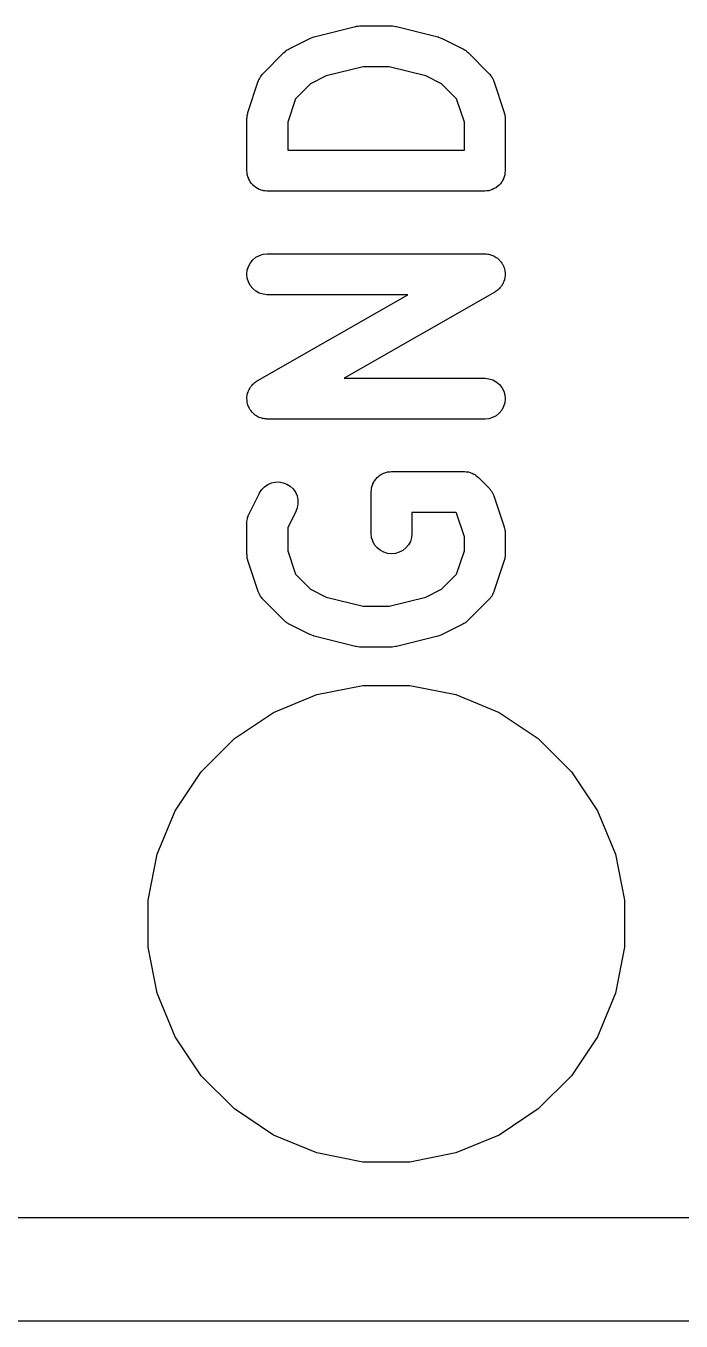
# Model space of a CAD drawing. Extents: x 1.13 to 10.32, y -5.51 to -3.28.
# Drawn here: x 1.4651 to 1.56, y -4.6937 to -4.5063 of the extents above; entities that cross this region are included whole.
import ezdxf

# ---------------------------------------------------------------- set-up
doc = ezdxf.new("R2010")
doc.units = 0
doc.header["$MEASUREMENT"] = 0
doc.layers.add('BLACK', color=7, linetype='CONTINUOUS')

msp = doc.modelspace()

# ---------------------------------------------------------------- linework, layer by layer
at = {"layer": 'BLACK', "linetype": 'CONTINUOUS'}
for p, q in [((1.51323, -4.50631), (1.51347, -4.50627)), ((1.51347, -4.50627), (1.51352, -4.50628)), ((1.51352, -4.50628), (1.51357, -4.50627)), ((1.51357, -4.50627), (1.51807, -4.50627)), ((1.51807, -4.50627), (1.51811, -4.50627)), ((1.51811, -4.50627), (1.51817, -4.50628)), ((1.51817, -4.50628), (1.51822, -4.50628)), ((1.51822, -4.50628), (1.51845, -4.50631)), ((1.50325, -4.50958), (1.50625, -4.50808)), ((1.50625, -4.50808), (1.50629, -4.50807)), ((1.50629, -4.50807), (1.5063, -4.50806)), ((1.5063, -4.50806), (1.50632, -4.50805)), ((1.50632, -4.50805), (1.50658, -4.50796)), ((1.50658, -4.50796), (1.50683, -4.50787)), ((1.50683, -4.50787), (1.50684, -4.50787)), ((1.50684, -4.50787), (1.50686, -4.50786)), ((1.50686, -4.50786), (1.51286, -4.50636)), ((1.51286, -4.50636), (1.5129, -4.50635)), ((1.5129, -4.50635), (1.51295, -4.50634)), ((1.51295, -4.50634), (1.513, -4.50633)), ((1.513, -4.50633), (1.51323, -4.50631)), ((1.51845, -4.50631), (1.51869, -4.50634)), ((1.51869, -4.50634), (1.51874, -4.50635)), ((1.51874, -4.50635), (1.51879, -4.50636)), ((1.51879, -4.50636), (1.52479, -4.50786)), ((1.52479, -4.50786), (1.52483, -4.50787)), ((1.52483, -4.50787), (1.52484, -4.50788)), ((1.52484, -4.50788), (1.52485, -4.50788)), ((1.52485, -4.50788), (1.52511, -4.50798)), ((1.52511, -4.50798), (1.52537, -4.50807)), ((1.52537, -4.50807), (1.52538, -4.50808)), ((1.52538, -4.50808), (1.52539, -4.50808)), ((1.52539, -4.50808), (1.52839, -4.50958)), ((1.50252, -4.51011), (1.50265, -4.51)), ((1.50265, -4.51), (1.50277, -4.50989)), ((1.50277, -4.50989), (1.50287, -4.50983)), ((1.50287, -4.50983), (1.50297, -4.50975)), ((1.50297, -4.50975), (1.50311, -4.50967)), ((1.50311, -4.50967), (1.50325, -4.50958)), ((1.52839, -4.50958), (1.52843, -4.5096)), ((1.52843, -4.5096), (1.52857, -4.50969)), ((1.52857, -4.50969), (1.52871, -4.50977)), ((1.52871, -4.50977), (1.52881, -4.50985)), ((1.52881, -4.50985), (1.52891, -4.50992)), ((1.52891, -4.50992), (1.52903, -4.51003)), ((1.52903, -4.51003), (1.52916, -4.51014)), ((1.49949, -4.51314), (1.50249, -4.51014)), ((1.50249, -4.51014), (1.50252, -4.51011)), ((1.52916, -4.51014), (1.53216, -4.51314)), ((1.49894, -4.51391), (1.49903, -4.51373)), ((1.49903, -4.51373), (1.49908, -4.51366)), ((1.49908, -4.51366), (1.49912, -4.51358)), ((1.49912, -4.51358), (1.49925, -4.51343)), ((1.49925, -4.51343), (1.49937, -4.51326)), ((1.49937, -4.51326), (1.49943, -4.5132)), ((1.49943, -4.5132), (1.49949, -4.51314)), ((1.5086, -4.51351), (1.50632, -4.51465)), ((1.51394, -4.51218), (1.5086, -4.51351)), ((1.51771, -4.51218), (1.51394, -4.51218)), ((1.52304, -4.51351), (1.51771, -4.51218)), ((1.52532, -4.51465), (1.52304, -4.51351)), ((1.53216, -4.51314), (1.53219, -4.51317)), ((1.53219, -4.51317), (1.53224, -4.51323)), ((1.53224, -4.51323), (1.53231, -4.51329)), ((1.53231, -4.51329), (1.53242, -4.51346)), ((1.53242, -4.51346), (1.53255, -4.51362)), ((1.53255, -4.51362), (1.53259, -4.51369)), ((1.53259, -4.51369), (1.53264, -4.51376)), ((1.53264, -4.51376), (1.53272, -4.51395)), ((1.49727, -4.51879), (1.49877, -4.51429)), ((1.49877, -4.51429), (1.49879, -4.51425)), ((1.49879, -4.51425), (1.49882, -4.51417)), ((1.49882, -4.51417), (1.49885, -4.51409)), ((1.49885, -4.51409), (1.49894, -4.51391)), ((1.50632, -4.51465), (1.50416, -4.51682)), ((1.52749, -4.51682), (1.52532, -4.51465)), ((1.53272, -4.51395), (1.53281, -4.51413)), ((1.53281, -4.51413), (1.53284, -4.51421)), ((1.53284, -4.51421), (1.53287, -4.51429)), ((1.53287, -4.51429), (1.53437, -4.51879)), ((1.50416, -4.51682), (1.50303, -4.5202)), ((1.52862, -4.5202), (1.52749, -4.51682)), ((1.49714, -4.51952), (1.49715, -4.51935)), ((1.49715, -4.51935), (1.49717, -4.51923)), ((1.49717, -4.51923), (1.49719, -4.51911)), ((1.49719, -4.51911), (1.49724, -4.51895)), ((1.49724, -4.51895), (1.49727, -4.51879)), ((1.53437, -4.51879), (1.53439, -4.51883)), ((1.53439, -4.51883), (1.53442, -4.51899)), ((1.53442, -4.51899), (1.53447, -4.51915)), ((1.53447, -4.51915), (1.53448, -4.51927)), ((1.53448, -4.51927), (1.53451, -4.51939)), ((1.53451, -4.51939), (1.53451, -4.51956)), ((1.49712, -4.51968), (1.49714, -4.51952)), ((1.49712, -4.51972), (1.49712, -4.51968)), ((1.49712, -4.52722), (1.49712, -4.51972)), ((1.50303, -4.5202), (1.50303, -4.52427)), ((1.52862, -4.52427), (1.52862, -4.5202)), ((1.53451, -4.51956), (1.53452, -4.51972)), ((1.53452, -4.51972), (1.53452, -4.52722)), ((1.50303, -4.52427), (1.52862, -4.52427)), ((1.49715, -4.5275), (1.49712, -4.52722)), ((1.49717, -4.52778), (1.49715, -4.5275)), ((1.49718, -4.52779), (1.49717, -4.52778)), ((1.49718, -4.5278), (1.49718, -4.52779)), ((1.49726, -4.52806), (1.49718, -4.5278)), ((1.49734, -4.52833), (1.49726, -4.52806)), ((1.49734, -4.52834), (1.49734, -4.52833)), ((1.49734, -4.52835), (1.49734, -4.52834)), ((1.49748, -4.52859), (1.49734, -4.52835)), ((1.4976, -4.52884), (1.49748, -4.52859)), ((1.53415, -4.52863), (1.53402, -4.52887)), ((1.53428, -4.52839), (1.53415, -4.52863)), ((1.53429, -4.52838), (1.53428, -4.52839)), ((1.53438, -4.5281), (1.53429, -4.52837)), ((1.53429, -4.52837), (1.53429, -4.52838)), ((1.53446, -4.52784), (1.53438, -4.5281)), ((1.53449, -4.52754), (1.53446, -4.52782)), ((1.53446, -4.52782), (1.53446, -4.52783)), ((1.53446, -4.52783), (1.53446, -4.52784)), ((1.53452, -4.52726), (1.53449, -4.52754)), ((1.53452, -4.52722), (1.53452, -4.52724)), ((1.53452, -4.52724), (1.53452, -4.52724)), ((1.53452, -4.52724), (1.53452, -4.52724)), ((1.53452, -4.52724), (1.53452, -4.52726)), ((1.49761, -4.52885), (1.4976, -4.52884)), ((1.49762, -4.52886), (1.49761, -4.52885)), ((1.49779, -4.52907), (1.49762, -4.52886)), ((1.49797, -4.52929), (1.49779, -4.52907)), ((1.49797, -4.5293), (1.49797, -4.52929)), ((1.49798, -4.5293), (1.49797, -4.5293)), ((1.49819, -4.52948), (1.49798, -4.5293)), ((1.49841, -4.52966), (1.49819, -4.52948)), ((1.49842, -4.52966), (1.49841, -4.52966)), ((1.49842, -4.52967), (1.49842, -4.52966)), ((1.49867, -4.5298), (1.49842, -4.52967)), ((1.49891, -4.52994), (1.49867, -4.5298)), ((1.49892, -4.52994), (1.49891, -4.52994)), ((1.49893, -4.52995), (1.49892, -4.52994)), ((1.4992, -4.53003), (1.49893, -4.52995)), ((1.49946, -4.53011), (1.4992, -4.53003)), ((1.49947, -4.53011), (1.49946, -4.53011)), ((1.49948, -4.53012), (1.49947, -4.53011)), ((1.49976, -4.53014), (1.49948, -4.53012)), ((1.50003, -4.53018), (1.49976, -4.53014)), ((1.50005, -4.53018), (1.50003, -4.53018)), ((1.50007, -4.53018), (1.50005, -4.53018)), ((1.50005, -4.53018), (1.50005, -4.53018)), ((1.50005, -4.53018), (1.50005, -4.53018)), ((1.53157, -4.53018), (1.50007, -4.53018)), ((1.53185, -4.53015), (1.53157, -4.53018)), ((1.53212, -4.53012), (1.53185, -4.53015)), ((1.53213, -4.53012), (1.53212, -4.53012)), ((1.53214, -4.53012), (1.53213, -4.53012)), ((1.53241, -4.53004), (1.53214, -4.53012)), ((1.53268, -4.52996), (1.53241, -4.53004)), ((1.53269, -4.52996), (1.53268, -4.52996)), ((1.5327, -4.52995), (1.53269, -4.52996)), ((1.53294, -4.52982), (1.5327, -4.52995)), ((1.53319, -4.52969), (1.53294, -4.52982)), ((1.5332, -4.52969), (1.53319, -4.52969)), ((1.53321, -4.52968), (1.5332, -4.52969)), ((1.53342, -4.52951), (1.53321, -4.52968)), ((1.53364, -4.52933), (1.53342, -4.52951)), ((1.53365, -4.52932), (1.53364, -4.52933)), ((1.53364, -4.52933), (1.53364, -4.52933)), ((1.53383, -4.52911), (1.53365, -4.52932)), ((1.53401, -4.52889), (1.53383, -4.52911)), ((1.53402, -4.52887), (1.53401, -4.52888)), ((1.53401, -4.52888), (1.53401, -4.52889)), ((1.49799, -4.54013), (1.49844, -4.53976)), ((1.49844, -4.53976), (1.49895, -4.53949)), ((1.49895, -4.53949), (1.4995, -4.53933)), ((1.4995, -4.53933), (1.50007, -4.53927)), ((1.50007, -4.53927), (1.53157, -4.53927)), ((1.53157, -4.53927), (1.53161, -4.53927)), ((1.53161, -4.53927), (1.53171, -4.53928)), ((1.53171, -4.53928), (1.53181, -4.53928)), ((1.53181, -4.53928), (1.532, -4.53931)), ((1.532, -4.53931), (1.53218, -4.53933)), ((1.53218, -4.53933), (1.53228, -4.53936)), ((1.53228, -4.53936), (1.53238, -4.53938)), ((1.53238, -4.53938), (1.53255, -4.53945)), ((1.53255, -4.53945), (1.53273, -4.53951)), ((1.53273, -4.53951), (1.53282, -4.53956)), ((1.53282, -4.53956), (1.53291, -4.53959)), ((1.53291, -4.53959), (1.53307, -4.53969)), ((1.53307, -4.53969), (1.53324, -4.53979)), ((1.53324, -4.53979), (1.53332, -4.53985)), ((1.53332, -4.53985), (1.5334, -4.5399)), ((1.5334, -4.5399), (1.53354, -4.54003)), ((1.53354, -4.54003), (1.53368, -4.54016)), ((1.49712, -4.5422), (1.49718, -4.54163)), ((1.49718, -4.54163), (1.49735, -4.54108)), ((1.49735, -4.54108), (1.49763, -4.54057)), ((1.49763, -4.54057), (1.49799, -4.54013)), ((1.53368, -4.54016), (1.53374, -4.54023)), ((1.53374, -4.54023), (1.53381, -4.5403)), ((1.53381, -4.5403), (1.53392, -4.54046)), ((1.53392, -4.54046), (1.53404, -4.5406)), ((1.53404, -4.5406), (1.53409, -4.54069)), ((1.53409, -4.54069), (1.53414, -4.54077)), ((1.53414, -4.54077), (1.53422, -4.54095)), ((1.53422, -4.54095), (1.53431, -4.54112)), ((1.53431, -4.54112), (1.53434, -4.54121)), ((1.53434, -4.54121), (1.53438, -4.5413)), ((1.53438, -4.5413), (1.53442, -4.54149)), ((1.53442, -4.54149), (1.53447, -4.54167)), ((1.53447, -4.54167), (1.53448, -4.54177)), ((1.53448, -4.54177), (1.5345, -4.54186)), ((1.5345, -4.54186), (1.53451, -4.54205)), ((1.49717, -4.54277), (1.49712, -4.5422)), ((1.49734, -4.54333), (1.49717, -4.54277)), ((1.4976, -4.54384), (1.49734, -4.54333)), ((1.53411, -4.54371), (1.53402, -4.54387)), ((1.53421, -4.54355), (1.53411, -4.54371)), ((1.53425, -4.54345), (1.53421, -4.54355)), ((1.53429, -4.54337), (1.53425, -4.54345)), ((1.53435, -4.54318), (1.53429, -4.54337)), ((1.53442, -4.54301), (1.53435, -4.54318)), ((1.53443, -4.54291), (1.53442, -4.54301)), ((1.53446, -4.54282), (1.53443, -4.54291)), ((1.53448, -4.54263), (1.53446, -4.54282)), ((1.53452, -4.54244), (1.53448, -4.54263)), ((1.53451, -4.54205), (1.53452, -4.54224)), ((1.53452, -4.54224), (1.53451, -4.54234)), ((1.53451, -4.54234), (1.53452, -4.54244)), ((1.49797, -4.54429), (1.4976, -4.54384)), ((1.49841, -4.54466), (1.49797, -4.54429)), ((1.49891, -4.54494), (1.49841, -4.54466)), ((1.49861, -4.55766), (1.52045, -4.54517)), ((1.49946, -4.54511), (1.49891, -4.54494)), ((1.50003, -4.54517), (1.49946, -4.54511)), ((1.50007, -4.54517), (1.50003, -4.54517)), ((1.52045, -4.54517), (1.50007, -4.54517)), ((1.53304, -4.54479), (1.51119, -4.55727)), ((1.53312, -4.54473), (1.53304, -4.54479)), ((1.53321, -4.54468), (1.53312, -4.54473)), ((1.53335, -4.54456), (1.53321, -4.54468)), ((1.53351, -4.54445), (1.53335, -4.54456)), ((1.53357, -4.54438), (1.53351, -4.54445)), ((1.53365, -4.54432), (1.53357, -4.54438)), ((1.53377, -4.54417), (1.53365, -4.54432)), ((1.5339, -4.54403), (1.53377, -4.54417)), ((1.53396, -4.54395), (1.5339, -4.54403)), ((1.53402, -4.54387), (1.53396, -4.54395)), ((1.49744, -4.55889), (1.49754, -4.55873)), ((1.49754, -4.55873), (1.49763, -4.55857)), ((1.49763, -4.55857), (1.49769, -4.55849)), ((1.49769, -4.55849), (1.49774, -4.55841)), ((1.49774, -4.55841), (1.49787, -4.55827)), ((1.49787, -4.55827), (1.49799, -4.55812)), ((1.49799, -4.55812), (1.49807, -4.55806)), ((1.49807, -4.55806), (1.49814, -4.55799)), ((1.49814, -4.55799), (1.49829, -4.55788)), ((1.49829, -4.55788), (1.49844, -4.55776)), ((1.49844, -4.55776), (1.49853, -4.55771)), ((1.49853, -4.55771), (1.49861, -4.55766)), ((1.51119, -4.55727), (1.53157, -4.55727)), ((1.53157, -4.55727), (1.53161, -4.55727)), ((1.53161, -4.55727), (1.53218, -4.55733)), ((1.53218, -4.55733), (1.53273, -4.55751)), ((1.53273, -4.55751), (1.53324, -4.55778)), ((1.53324, -4.55778), (1.53368, -4.55815)), ((1.53368, -4.55815), (1.53404, -4.5586)), ((1.53404, -4.5586), (1.53431, -4.55911)), ((1.49712, -4.5602), (1.49713, -4.5601)), ((1.49714, -4.56039), (1.49712, -4.5602)), ((1.49713, -4.56), (1.49716, -4.55981)), ((1.49713, -4.5601), (1.49713, -4.56)), ((1.49714, -4.56058), (1.49714, -4.56039)), ((1.49717, -4.56067), (1.49714, -4.56058)), ((1.49716, -4.55981), (1.49718, -4.55963)), ((1.49718, -4.55963), (1.49721, -4.55953)), ((1.49721, -4.55953), (1.49723, -4.55943)), ((1.49723, -4.55943), (1.4973, -4.55926)), ((1.4973, -4.55926), (1.49735, -4.55908)), ((1.49735, -4.55908), (1.4974, -4.55899)), ((1.4974, -4.55899), (1.49744, -4.55889)), ((1.53431, -4.55911), (1.53447, -4.55967)), ((1.53452, -4.56024), (1.53446, -4.56081)), ((1.53447, -4.55967), (1.53452, -4.56024)), ((1.49717, -4.56077), (1.49717, -4.56067)), ((1.49723, -4.56095), (1.49717, -4.56077)), ((1.49727, -4.56114), (1.49723, -4.56095)), ((1.49731, -4.56123), (1.49727, -4.56114)), ((1.49734, -4.56133), (1.49731, -4.56123)), ((1.49743, -4.56149), (1.49734, -4.56133)), ((1.4975, -4.56167), (1.49743, -4.56149)), ((1.49756, -4.56175), (1.4975, -4.56167)), ((1.4976, -4.56184), (1.49756, -4.56175)), ((1.49772, -4.56198), (1.4976, -4.56184)), ((1.49783, -4.56214), (1.49772, -4.56198)), ((1.4979, -4.56221), (1.49783, -4.56214)), ((1.49797, -4.56229), (1.4979, -4.56221)), ((1.49811, -4.56241), (1.49797, -4.56229)), ((1.49825, -4.56254), (1.49811, -4.56241)), ((1.53365, -4.56231), (1.53321, -4.56268)), ((1.53402, -4.56187), (1.53365, -4.56231)), ((1.53429, -4.56136), (1.53402, -4.56187)), ((1.53446, -4.56081), (1.53429, -4.56136)), ((1.49833, -4.56259), (1.49825, -4.56254)), ((1.49841, -4.56266), (1.49833, -4.56259)), ((1.49857, -4.56275), (1.49841, -4.56266)), ((1.49873, -4.56285), (1.49857, -4.56275)), ((1.49882, -4.56289), (1.49873, -4.56285)), ((1.49891, -4.56293), (1.49882, -4.56289)), ((1.49909, -4.56299), (1.49891, -4.56293)), ((1.49927, -4.56306), (1.49909, -4.56299)), ((1.49937, -4.56308), (1.49927, -4.56306)), ((1.49946, -4.56311), (1.49937, -4.56308)), ((1.49965, -4.56313), (1.49946, -4.56311)), ((1.49984, -4.56316), (1.49965, -4.56313)), ((1.49993, -4.56316), (1.49984, -4.56316)), ((1.50003, -4.56317), (1.49993, -4.56316)), ((1.50007, -4.56317), (1.50003, -4.56317)), ((1.53157, -4.56317), (1.50007, -4.56317)), ((1.53214, -4.56312), (1.53157, -4.56317)), ((1.5327, -4.56295), (1.53214, -4.56312)), ((1.53321, -4.56268), (1.5327, -4.56295)), ((1.51564, -4.57205), (1.51582, -4.57184)), ((1.51582, -4.57184), (1.51599, -4.57162)), ((1.51599, -4.57162), (1.516, -4.57162)), ((1.516, -4.57162), (1.51601, -4.57161)), ((1.51601, -4.57161), (1.51622, -4.57144)), ((1.51622, -4.57144), (1.51644, -4.57126)), ((1.51644, -4.57126), (1.51645, -4.57125)), ((1.51645, -4.57125), (1.51646, -4.57125)), ((1.51646, -4.57125), (1.5167, -4.57112)), ((1.5167, -4.57112), (1.51695, -4.57099)), ((1.51695, -4.57099), (1.51696, -4.57098)), ((1.51696, -4.57098), (1.51697, -4.57098)), ((1.51697, -4.57098), (1.51723, -4.5709)), ((1.51723, -4.5709), (1.5175, -4.57082)), ((1.5175, -4.57082), (1.51751, -4.57082)), ((1.51751, -4.57082), (1.51752, -4.57082)), ((1.51752, -4.57082), (1.5178, -4.57079)), ((1.5178, -4.57079), (1.51807, -4.57076)), ((1.51807, -4.57076), (1.52857, -4.57076)), ((1.52857, -4.57076), (1.52858, -4.57076)), ((1.52858, -4.57076), (1.52858, -4.57076)), ((1.52858, -4.57076), (1.52858, -4.57076)), ((1.52858, -4.57076), (1.52861, -4.57077)), ((1.52861, -4.57077), (1.52888, -4.5708)), ((1.52888, -4.5708), (1.52916, -4.57082)), ((1.52916, -4.57082), (1.52917, -4.57083)), ((1.52917, -4.57083), (1.52919, -4.57083)), ((1.52919, -4.57083), (1.52945, -4.57091)), ((1.52945, -4.57091), (1.52971, -4.57099)), ((1.52971, -4.57099), (1.52972, -4.571)), ((1.52972, -4.571), (1.52973, -4.571)), ((1.52973, -4.571), (1.52997, -4.57114)), ((1.52997, -4.57114), (1.53021, -4.57126)), ((1.53021, -4.57126), (1.53023, -4.57127)), ((1.53023, -4.57127), (1.53024, -4.57128)), ((1.53024, -4.57128), (1.53045, -4.57146)), ((1.53045, -4.57146), (1.53066, -4.57163)), ((1.53066, -4.57163), (1.53216, -4.57313)), ((1.49895, -4.57386), (1.49927, -4.57338)), ((1.49927, -4.57338), (1.49967, -4.57296)), ((1.49967, -4.57296), (1.50014, -4.57264)), ((1.50014, -4.57264), (1.50067, -4.57241)), ((1.50067, -4.57241), (1.50123, -4.57228)), ((1.50123, -4.57228), (1.50181, -4.57227)), ((1.50181, -4.57227), (1.50238, -4.57238)), ((1.50238, -4.57238), (1.50291, -4.57259)), ((1.50291, -4.57259), (1.5034, -4.5729)), ((1.5034, -4.5729), (1.50382, -4.57329)), ((1.50382, -4.57329), (1.50415, -4.57377)), ((1.50415, -4.57377), (1.50438, -4.57429)), ((1.51512, -4.57368), (1.51515, -4.5734)), ((1.51512, -4.5737), (1.51512, -4.57368)), ((1.51512, -4.57372), (1.51512, -4.5737)), ((1.51512, -4.5737), (1.51512, -4.5737)), ((1.51512, -4.5737), (1.51512, -4.5737)), ((1.51512, -4.57972), (1.51512, -4.57372)), ((1.51515, -4.5734), (1.51518, -4.57312)), ((1.51518, -4.5731), (1.51527, -4.57284)), ((1.51518, -4.57311), (1.51518, -4.5731)), ((1.51518, -4.57312), (1.51518, -4.57311)), ((1.51527, -4.57284), (1.51535, -4.57257)), ((1.51535, -4.57257), (1.51536, -4.57256)), ((1.51536, -4.57255), (1.51549, -4.57231)), ((1.51536, -4.57256), (1.51536, -4.57255)), ((1.51549, -4.57231), (1.51562, -4.57207)), ((1.51562, -4.57207), (1.51563, -4.57206)), ((1.51563, -4.57206), (1.51564, -4.57205)), ((1.53216, -4.57313), (1.53219, -4.57316)), ((1.53219, -4.57316), (1.53224, -4.57323)), ((1.53224, -4.57323), (1.53231, -4.57329)), ((1.53231, -4.57329), (1.53242, -4.57345)), ((1.53242, -4.57345), (1.53255, -4.57361)), ((1.53255, -4.57361), (1.53259, -4.57369)), ((1.53259, -4.57369), (1.53264, -4.57376)), ((1.53264, -4.57376), (1.53272, -4.57394)), ((1.49743, -4.5769), (1.49893, -4.5739)), ((1.49893, -4.5739), (1.49895, -4.57386)), ((1.50438, -4.57429), (1.50451, -4.57486)), ((1.50452, -4.57543), (1.50442, -4.576)), ((1.50451, -4.57486), (1.50452, -4.57543)), ((1.53272, -4.57394), (1.53281, -4.57412)), ((1.53281, -4.57412), (1.53284, -4.5742)), ((1.53284, -4.5742), (1.53287, -4.57428)), ((1.53287, -4.57428), (1.53437, -4.57878)), ((1.49719, -4.5776), (1.49721, -4.57752)), ((1.49721, -4.57752), (1.49723, -4.57743)), ((1.49723, -4.57743), (1.4973, -4.57725)), ((1.4973, -4.57725), (1.49736, -4.57705)), ((1.49736, -4.57705), (1.4974, -4.57698)), ((1.4974, -4.57698), (1.49743, -4.5769)), ((1.50422, -4.57654), (1.50303, -4.57891)), ((1.50442, -4.576), (1.50422, -4.57654)), ((1.52735, -4.57667), (1.52103, -4.57667)), ((1.52103, -4.57667), (1.52103, -4.57972)), ((1.52749, -4.57681), (1.52735, -4.57667)), ((1.52862, -4.5802), (1.52749, -4.57681)), ((1.49712, -4.57818), (1.49713, -4.57809)), ((1.49712, -4.57822), (1.49712, -4.57818)), ((1.49712, -4.58272), (1.49712, -4.57822)), ((1.49713, -4.578), (1.49716, -4.5778)), ((1.49713, -4.57809), (1.49713, -4.578)), ((1.49716, -4.5778), (1.49719, -4.5776)), ((1.50303, -4.57891), (1.50303, -4.58224)), ((1.53437, -4.57878), (1.53439, -4.57882)), ((1.53439, -4.57882), (1.53442, -4.57898)), ((1.53442, -4.57898), (1.53447, -4.57914)), ((1.53447, -4.57914), (1.53448, -4.57927)), ((1.53448, -4.57927), (1.53451, -4.57939)), ((1.53451, -4.57939), (1.53451, -4.57955)), ((1.51518, -4.58029), (1.51512, -4.57972)), ((1.51534, -4.58084), (1.51518, -4.58029)), ((1.51561, -4.58135), (1.51534, -4.58084)), ((1.52079, -4.58088), (1.52051, -4.58139)), ((1.52096, -4.58033), (1.52079, -4.58088)), ((1.52103, -4.57976), (1.52096, -4.58033)), ((1.52103, -4.57972), (1.52103, -4.57976)), ((1.52862, -4.58224), (1.52862, -4.5802)), ((1.53451, -4.57955), (1.53452, -4.57972)), ((1.53452, -4.57972), (1.53452, -4.58272)), ((1.49714, -4.58288), (1.49712, -4.58272)), ((1.49714, -4.58305), (1.49714, -4.58288)), ((1.49717, -4.58317), (1.49714, -4.58305)), ((1.50303, -4.58224), (1.50416, -4.58562)), ((1.51598, -4.5818), (1.51561, -4.58135)), ((1.51642, -4.58216), (1.51598, -4.5818)), ((1.51693, -4.58244), (1.51642, -4.58216)), ((1.51748, -4.58261), (1.51693, -4.58244)), ((1.51805, -4.58267), (1.51748, -4.58261)), ((1.51863, -4.58262), (1.51805, -4.58267)), ((1.51918, -4.58245), (1.51863, -4.58262)), ((1.51969, -4.58219), (1.51918, -4.58245)), ((1.52014, -4.58183), (1.51969, -4.58219)), ((1.52051, -4.58139), (1.52014, -4.58183)), ((1.52749, -4.58562), (1.52862, -4.58224)), ((1.5345, -4.58309), (1.53447, -4.58321)), ((1.53451, -4.58292), (1.5345, -4.58309)), ((1.53452, -4.58276), (1.53451, -4.58292)), ((1.53452, -4.58272), (1.53452, -4.58276)), ((1.49718, -4.58329), (1.49717, -4.58317)), ((1.49723, -4.58345), (1.49718, -4.58329)), ((1.49726, -4.58361), (1.49723, -4.58345)), ((1.49727, -4.58365), (1.49726, -4.58361)), ((1.49877, -4.58815), (1.49727, -4.58365)), ((1.53437, -4.58365), (1.53287, -4.58815)), ((1.53441, -4.58349), (1.53437, -4.58365)), ((1.53446, -4.58333), (1.53441, -4.58349)), ((1.53447, -4.58321), (1.53446, -4.58333)), ((1.50416, -4.58562), (1.50632, -4.58779)), ((1.52532, -4.58779), (1.52749, -4.58562)), ((1.49881, -4.58823), (1.49877, -4.58815)), ((1.49883, -4.58831), (1.49881, -4.58823)), ((1.49893, -4.58849), (1.49883, -4.58831)), ((1.49901, -4.58868), (1.49893, -4.58849)), ((1.49906, -4.58875), (1.49901, -4.58868)), ((1.4991, -4.58882), (1.49906, -4.58875)), ((1.50632, -4.58779), (1.5086, -4.58893)), ((1.52304, -4.58893), (1.52532, -4.58779)), ((1.53262, -4.58871), (1.53257, -4.58878)), ((1.5327, -4.58853), (1.53262, -4.58871)), ((1.5328, -4.58835), (1.5327, -4.58853)), ((1.53282, -4.58827), (1.5328, -4.58835)), ((1.53286, -4.58819), (1.53282, -4.58827)), ((1.53287, -4.58815), (1.53286, -4.58819)), ((1.49922, -4.58898), (1.4991, -4.58882)), ((1.49934, -4.58915), (1.49922, -4.58898)), ((1.4994, -4.58921), (1.49934, -4.58915)), ((1.49946, -4.58927), (1.4994, -4.58921)), ((1.49949, -4.5893), (1.49946, -4.58927)), ((1.50249, -4.5923), (1.49949, -4.5893)), ((1.5086, -4.58893), (1.51394, -4.59026)), ((1.51394, -4.59026), (1.51771, -4.59026)), ((1.51771, -4.59026), (1.52304, -4.58893)), ((1.53216, -4.5893), (1.52916, -4.5923)), ((1.53221, -4.58924), (1.53216, -4.5893)), ((1.53228, -4.58918), (1.53221, -4.58924)), ((1.5324, -4.58901), (1.53228, -4.58918)), ((1.53252, -4.58886), (1.5324, -4.58901)), ((1.53257, -4.58878), (1.53252, -4.58886)), ((1.50261, -4.59241), (1.50249, -4.5923)), ((1.50273, -4.59252), (1.50261, -4.59241)), ((1.50284, -4.59259), (1.50273, -4.59252)), ((1.529, -4.59244), (1.52888, -4.59255)), ((1.52913, -4.59233), (1.529, -4.59244)), ((1.52916, -4.5923), (1.52913, -4.59233)), ((1.50293, -4.59267), (1.50284, -4.59259)), ((1.50308, -4.59275), (1.50293, -4.59267)), ((1.50322, -4.59284), (1.50308, -4.59275)), ((1.50325, -4.59286), (1.50322, -4.59284)), ((1.50625, -4.59436), (1.50325, -4.59286)), ((1.50627, -4.59436), (1.50625, -4.59436)), ((1.50628, -4.59437), (1.50627, -4.59436)), ((1.50653, -4.59446), (1.50628, -4.59437)), ((1.52533, -4.59439), (1.52507, -4.59448)), ((1.52534, -4.59438), (1.52533, -4.59439)), ((1.52536, -4.59437), (1.52534, -4.59438)), ((1.52539, -4.59436), (1.52536, -4.59437)), ((1.52839, -4.59286), (1.52539, -4.59436)), ((1.52853, -4.59277), (1.52839, -4.59286)), ((1.52868, -4.59269), (1.52853, -4.59277)), ((1.52878, -4.59262), (1.52868, -4.59269)), ((1.52888, -4.59255), (1.52878, -4.59262)), ((1.50679, -4.59456), (1.50653, -4.59446)), ((1.50681, -4.59456), (1.50679, -4.59456)), ((1.50682, -4.59457), (1.50681, -4.59456)), ((1.50686, -4.59458), (1.50682, -4.59457)), ((1.51286, -4.59608), (1.50686, -4.59458)), ((1.51291, -4.59609), (1.51286, -4.59608)), ((1.51296, -4.5961), (1.51291, -4.59609)), ((1.51319, -4.59613), (1.51296, -4.5961)), ((1.51343, -4.59616), (1.51319, -4.59613)), ((1.51348, -4.59616), (1.51343, -4.59616)), ((1.51353, -4.59617), (1.51348, -4.59616)), ((1.51357, -4.59617), (1.51353, -4.59617)), ((1.51807, -4.59617), (1.51357, -4.59617)), ((1.51813, -4.59616), (1.51807, -4.59617)), ((1.51818, -4.59617), (1.51813, -4.59616)), ((1.51841, -4.59613), (1.51818, -4.59617)), ((1.51865, -4.59611), (1.51841, -4.59613)), ((1.5187, -4.5961), (1.51865, -4.59611)), ((1.51875, -4.59609), (1.5187, -4.5961)), ((1.51879, -4.59608), (1.51875, -4.59609)), ((1.52479, -4.59458), (1.51879, -4.59608)), ((1.5248, -4.59458), (1.52479, -4.59458)), ((1.52481, -4.59457), (1.5248, -4.59458)), ((1.52507, -4.59448), (1.52481, -4.59457)), ((1.50726, -4.60305), (1.51392, -4.60172)), ((1.51392, -4.60172), (1.52072, -4.60172)), ((1.52072, -4.60172), (1.52739, -4.60305)), ((1.50098, -4.60565), (1.50726, -4.60305)), ((1.52739, -4.60305), (1.53366, -4.60565)), ((1.49533, -4.60942), (1.50098, -4.60565)), ((1.53366, -4.60565), (1.53932, -4.60942)), ((1.49052, -4.61423), (1.49533, -4.60942)), ((1.53932, -4.60942), (1.54412, -4.61423)), ((1.48675, -4.61988), (1.49052, -4.61423)), ((1.54412, -4.61423), (1.5479, -4.61988)), ((1.48415, -4.62616), (1.48675, -4.61988)), ((1.5479, -4.61988), (1.5505, -4.62616)), ((1.48282, -4.63282), (1.48415, -4.62616)), ((1.5505, -4.62616), (1.55182, -4.63282)), ((1.48282, -4.63962), (1.48282, -4.63282)), ((1.55182, -4.63282), (1.55182, -4.63962)), ((1.48415, -4.64628), (1.48282, -4.63962)), ((1.55182, -4.63962), (1.5505, -4.64628)), ((1.48675, -4.65256), (1.48415, -4.64628)), ((1.5505, -4.64628), (1.5479, -4.65256)), ((1.49052, -4.65821), (1.48675, -4.65256)), ((1.5479, -4.65256), (1.54412, -4.65821)), ((1.49533, -4.66302), (1.49052, -4.65821)), ((1.54412, -4.65821), (1.53932, -4.66302)), ((1.50098, -4.66679), (1.49533, -4.66302)), ((1.53932, -4.66302), (1.53366, -4.66679)), ((1.50726, -4.66939), (1.50098, -4.66679)), ((1.53366, -4.66679), (1.52739, -4.66939)), ((1.51392, -4.67072), (1.50726, -4.66939)), ((1.52072, -4.67072), (1.51392, -4.67072)), ((1.52739, -4.66939), (1.52072, -4.67072)), ((1.37482, -4.67872), (2.45982, -4.67872)), ((2.46695, -4.69372), (1.36769, -4.69372))]:
    msp.add_line(p, q, dxfattribs=at)

doc.saveas('drawing.dxf')
